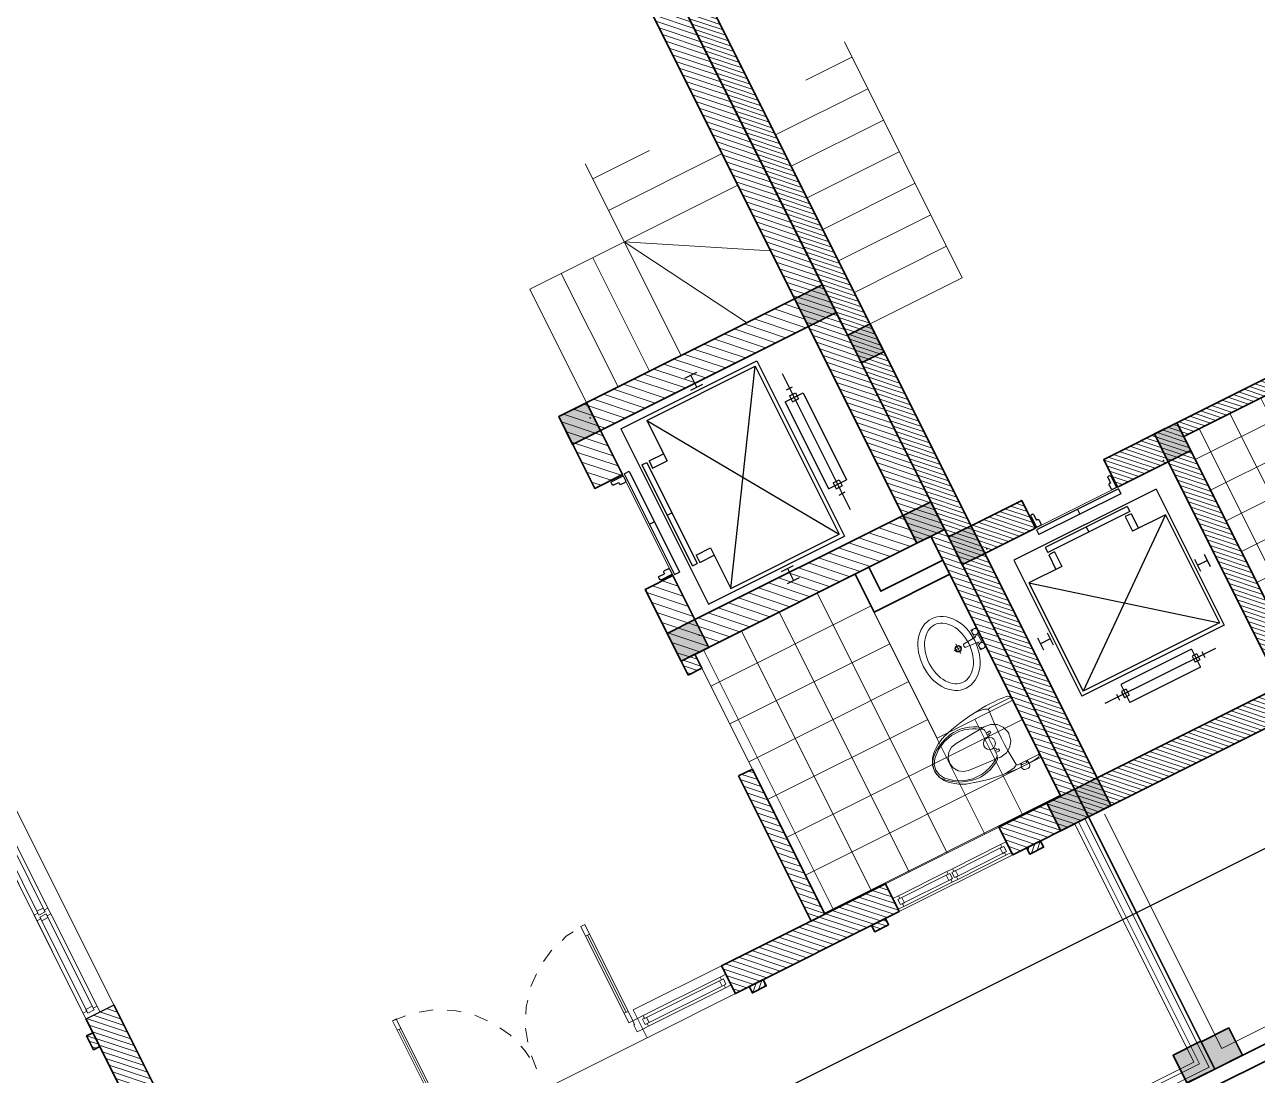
# Model space of a CAD drawing. Header units: millimetres. Extents: x 567980 to 569372, y 2065777 to 2066674.
# Drawn here: x 568853.34 to 568862.08, y 2066418.09 to 2066425.54 of the extents above; entities that cross this region are included whole.
import ezdxf
from ezdxf.xclip import XClip

# ---------------------------------------------------------------- set-up
doc = ezdxf.new("R2010")
doc.units = ezdxf.units.MM
doc.linetypes.add('CENTER', pattern=[3, 1.5, -0.5, 0.5, -0.5])
doc.linetypes.add('HIDDEN2', pattern=[0.1875, 0.125, -0.0625])
for name, color, linetype, lineweight in [('A-COT VACH', 2, 'Continuous', 35), ('A-CUA', 25, 'Continuous', 5), ('A-HATCH', 251, 'Continuous', 5), ('A-NET MANH', 8, 'Continuous', 9), ('A-NET THAY', 125, 'Continuous', 18), ('A-NOI THAT', 44, 'Continuous', 9), ('A-TUONG', 255, 'Continuous', 35), ('boDnv', 54, 'Continuous', 25), ('E-NoiThat', 32, 'Continuous', 9)]:
    doc.layers.add(name, color=color, linetype=linetype, lineweight=lineweight)
for name, color, linetype in [('A-NOITHAT', 252, 'Continuous'), ('ChiaLo', 128, 'CENTER'), ('LoLK', 6, 'Continuous'), ('QH', 7, 'Continuous')]:
    doc.layers.add(name, color=color, linetype=linetype)
pattern_1 = [(45, (-102.6989716938697, 612.5000389255583), (-0.02651650429449553, 0.02651650429449554), [])]
pattern_2 = [(45, (-127.6989716938697, 525.0000391579233), (-0.02651650429449553, 0.02651650429449554), [])]
pattern_3 = [(45, (0, 0), (-39.7747564417433, 39.7747564417433), [])]

# ---------------------------------------------------------------- blocks, each defined once
blk = doc.blocks.new('NEN')
at = {"layer": 'ChiaLo', "ltscale": 5}
for points in [[(164.3009186648997, 46.4373169215396), (156.6493617581436, 61.73591349669732)], [(138.3640619894722, 33.46505937725306), (172.7974751620786, 50.68684956524521)]]:
    blk.add_lwpolyline(points, dxfattribs=at)
at = {"layer": 'LoLK'}
for points in [[(167.6067212893395, 61.06529285409488), (160.7866246973863, 63.53928494243883), (156.6493617582601, 61.73591349623166), (164.3009186647832, 46.43731692107394), (172.7974751625443, 50.68684956571087)], [(156.6493617580272, 61.73591349669732), (148.3875859034015, 58.1347281509079), (156.251549351844, 42.41144389030524), (164.3009186647832, 46.4373169215396)], [(175.4813905166229, 45.32060335669667), (172.7974751623115, 50.68684956571087), (164.3009186647832, 46.43731692107394), (156.2515493520768, 42.41144389030524), (158.9354647059226, 37.04519768175669)]]:
    blk.add_lwpolyline(points, close=True, dxfattribs=at)
blk = doc.blocks.new('NEN NO1')
at = {"layer": 'LoLK'}
for points in [[(-97.23954948503524, 38.5), (-102.5029849226121, 33.50694464542903), (-102.7407729791012, 28.99999999976717), (-85.63541182363406, 28.99999999883585), (-85.63541182386689, 38.49999999976717)], [(-79.63541182340123, 38.49999999953434), (-85.63541182386689, 38.49999999953434), (-85.63541182363406, 28.99999999883585), (-85.63541182386689, 19.99999999930151), (-79.63541182409972, 19.99999999906868)], [(-102.7407729795668, 28.99999999976717), (-103.2156162897591, 20), (-85.63541182386689, 19.99999999906868), (-85.63541182409972, 28.99999999906868)]]:
    blk.add_lwpolyline(points, close=True, dxfattribs=at)
blk = doc.blocks.new('MBT1 A18N')
at = {"layer": 'A-TUONG'}
for p, q in [((0, 15.50000001071021), (-2.328306436538696e-10, 2.000000000232831)), ((-0.1100000003352761, 10.48000001092441), (-0.1100000001024455, 8.799999999813735))]:
    blk.add_line(p, q, dxfattribs=at)
blk = doc.blocks.new('cot 220')
at = {"layer": 'A-COT VACH'}
h = blk.add_hatch(color=256, dxfattribs=at)
h.dxf.hatch_style = 1
h.paths.add_polyline_path([(110.0000037951395, 109.9999999980937), (-109.9999962048605, 109.9999999980937), (-109.9999962048605, -110.0000000019063), (110.0000037951395, -110.0000000019063)])
blk.add_lwpolyline([(-109.9999962048605, -110.0000000019063), (110.0000037951395, -110.0000000019063), (110.0000037951395, 109.9999999980937), (-109.9999962048605, 109.9999999980937)], close=True, dxfattribs=at)
blk = doc.blocks.new('AP11B2')
at = {"layer": 'A-NOITHAT'}
for p, q in [((359.9999999990687, 1491.603832304019), (-360.0000000009313, 1491.603832304019)), ((-360.0000000009313, 1341.603832304019), (-360.0000000009313, 1491.603832304019)), ((359.9999999990687, 1341.603832304019), (359.9999999990687, 1491.603832304019)), ((557.9627270745113, 1416.603832304019), (-568.2546845125034, 1416.603832304019)), ((-435.0000000009313, 1391.603832304027), (-435.0000000009313, 1441.603832304019)), ((-385.0000000009313, 1391.603832304027), (-385.0000000009313, 1441.603832304019)), ((-335.0000000009313, 1441.603832304019), (-385.0000000009313, 1441.603832304019)), ((-335.0000000009313, 1391.603832304027), (-385.0000000009313, 1391.603832304027)), ((-335.0000000009313, 1391.603832304027), (-335.0000000009313, 1441.603832304019)), ((384.9999999990687, 1441.603832304019), (334.9999999990687, 1441.603832304019)), ((334.9999999990687, 1391.603832304027), (334.9999999990687, 1441.603832304019)), ((384.9999999990687, 1391.603832304027), (334.9999999990687, 1391.603832304027)), ((384.9999999990687, 1391.603832304027), (384.9999999990687, 1441.603832304019)), ((434.9999999990687, 1391.603832304027), (434.9999999990687, 1441.603832304019)), ((-725.0000000009313, 166.1255714344661), (-725.0000000009313, 1291.603832304019)), ((724.9999999990687, 1291.603832304019), (-725.0000000009313, 1291.603832304019)), ((359.9999999990687, 1341.603832304019), (-360.0000000009313, 1341.603832304019)), ((724.9999999990687, 166.1255714344588), (724.9999999990687, 1291.603832304019)), ((-695.0000000009313, 366.1255714344516), (-695.0000000009313, 1261.603832304019)), ((694.9999999990687, 1261.603832304019), (-695.0000000009313, 1261.603832304019)), ((694.9999999990687, 366.1255714344516), (-695.0000000009313, 1261.603832304019)), ((-695.0000000009313, 366.1255714344516), (694.9999999990687, 1261.603832304019)), ((694.9999999990687, 366.1255714344516), (694.9999999990687, 1261.603832304019)), ((-850.0000000009313, 757.1255714344661), (-850.0000000009313, 857.1255714344661)), ((-750.0000000009313, 757.1255714344661), (-750.0000000009313, 857.1255714344661)), ((749.9999999990687, 757.1255714344661), (749.9999999990687, 857.1255714344661)), ((849.9999999990687, 757.1255714344661), (849.9999999990687, 857.1255714344661)), ((-750.0000000009313, 807.1255714344588), (-850.0000000009313, 807.1255714344588)), ((749.9999999990687, 807.1255714344588), (849.9999999990687, 807.1255714344516)), ((-360.0000000009313, 366.1255714344516), (-695.0000000009313, 366.1255714344516)), ((-420.0000000009313, 246.1255714344588), (-420.0000000009313, 366.1255714344516)), ((-360.0000000009313, 246.1255714344588), (-360.0000000009313, 366.1255714344516)), ((694.9999999990687, 366.1255714344516), (359.9999999990687, 366.1255714344516)), ((359.9999999990687, 246.1255714344516), (359.9999999990687, 366.1255714344516)), ((419.9999999990687, 246.1255714344516), (419.9999999990687, 366.1255714344516)), ((-360.0000000009313, 246.1255714344588), (-420.0000000009313, 246.1255714344588)), ((417.3913043467328, 226.1255714344588), (-417.3913043485954, 226.1255714344661)), ((-417.3913043485954, 186.1255714344588), (-417.3913043485954, 226.1255714344661)), ((417.3913043467328, 186.1255714344516), (-417.3913043485954, 186.1255714344588)), ((-9.313225746154785e-10, 186.1255714344516), (-9.313225746154785e-10, 226.1255714344661)), ((419.9999999990687, 246.1255714344516), (359.9999999990687, 246.1255714344516)), ((417.3913043467328, 186.1255714344516), (417.3913043467328, 226.1255714344588)), ((724.9999999990687, 166.1255714344588), (-725.0000000009313, 166.1255714344661)), ((417.3913043467328, 79.48334088382398), (-417.3913043485954, 79.48334088382398)), ((-417.3913043485954, 39.48334088382398), (-417.3913043485954, 79.48334088382398)), ((417.3913043467328, 39.48334088382398), (-417.3913043485954, 39.48334088382398)), ((-407.3913043476641, -66.86999999999534), (-407.3913043476641, 25)), ((-367.3913043485954, 25), (-407.3913043476641, 25)), ((-357.3913043485954, -15), (-357.3913043485954, 15)), ((-9.313225746154785e-10, 39.48334088382398), (-9.313225746154785e-10, 79.48334088382398)), ((357.3913043467328, -15), (357.3913043467328, 15)), ((407.3913043458015, 25), (367.3913043467328, 25)), ((407.3913043458015, -66.86999999999534), (407.3913043458015, 25)), ((417.3913043467328, 39.48334088382398), (417.3913043467328, 79.48334088382398)), ((-387.3913043485954, -76.86999999999534), (-397.3913043485954, -76.86999999999534)), ((-377.3913043476641, -66.86999999999534), (-377.3913043476641, -24.99999999999272)), ((-367.3913043485954, -24.99999999999272), (-377.3913043476641, -24.99999999999272)), ((377.3913043458015, -24.99999999999272), (367.3913043467328, -24.99999999999272)), ((377.3913043458015, -66.86999999999534), (377.3913043458015, -24.99999999999272)), ((397.3913043467328, -76.86999999999534), (387.3913043467328, -76.86999999999534))]:
    blk.add_line(p, q, dxfattribs=at)
for centre, start, end in [((-367.3913043485954, 15), 0, 90), ((367.3913043467328, 15), 90, 180), ((-397.3913043485954, -66.86999999999534), 180, 270), ((-387.3913043485954, -66.86999999999534), 270, 0), ((-367.3913043485954, -15), 270, 0), ((367.3913043467328, -15), 180, 270), ((387.3913043467328, -66.86999999999534), 180, 270), ((397.3913043467328, -66.86999999999534), 270, 0)]:
    blk.add_arc(centre, 10, start, end, dxfattribs=at)
for p in [(-900.0000000009313, 0), (899.9999999990687, 0)]:
    blk.add_point(p, dxfattribs=at)
blk = doc.blocks.new('*U370')
at = {"layer": 'A-CUA', "color": 32}
for points in [[(60, -40.0000000000291), (45.00000000005821, -40), (45.00000000005821, -18.40746915910089), (0, -18.40746915910089), (0, -40), (0, -40), (0, -81.59253080412093), (0, -81.59253080412093), (0, -103.1850616265758), (45.00000000005821, -103.1850616265758), (45.00000000005821, -81.59253080412093), (60, -81.59253080412093)], [(30, -81.59253080415003), (59.99999999994179, -81.59253080415003), (60, -40.0000000000291), (29.99999999994179, -40.0000000000291)], [(442.5000000000866, -81.59253080415003), (412.5000000001448, -81.59253080415003), (412.5000000000866, -40.0000000000291), (442.5000000001448, -40.0000000000291)], [(472.5000000000571, -81.59253080415003), (457.500000000028, -81.59253080415003), (457.4999999999698, -40.0000000000291), (472.5000000000862, -40.0000000000291), (472.5000000000862, -18.40746915910089), (427.5000000000284, -18.40746915910089), (427.4999999999993, -40.0000000000291), (442.5000000001448, -40.0000000000291), (442.5000000000866, -81.59253080415003), (427.5000000000284, -81.59253080415003), (427.5000000000284, -103.1850616265758), (472.5000000000862, -103.1850616265758)], [(457.500000000028, -81.59253080415003), (487.4999999999698, -81.59253080415003), (487.500000000028, -40.0000000000291), (457.4999999999698, -40.0000000000291)], [(840.0000000001146, -40.0000000000291), (855.0000000000564, -40), (855.0000000000564, -18.40746915910089), (900.0000000001146, -18.40746915910089), (900.0000000001146, -40), (900.0000000001146, -40), (900.0000000001146, -81.59253080412093), (900.0000000001146, -81.59253080412093), (900.0000000001146, -103.1850616265758), (855.0000000000564, -103.1850616265758), (855.0000000000564, -81.59253080412093), (840.0000000001146, -81.59253080412093)], [(870.0000000001146, -81.59253080415003), (840.0000000001728, -81.59253080415003), (840.0000000001146, -40.0000000000291), (870.0000000001728, -40.0000000000291)]]:
    blk.add_lwpolyline(points, close=True, dxfattribs=at)
at = {"layer": 'A-CUA', "color": 37, "lineweight": -2}
for points in [[(45.00000000005821, -18.40746915910089), (427.5000000000284, -18.40746915910089), (427.5000000000284, -40), (45.00000000005821, -40)], [(45.00000000005821, -81.59253080412093), (427.5000000000284, -81.59253080412093), (427.5000000000284, -103.1850616265758), (45.00000000005821, -103.1850616265758)], [(855.0000000000564, -18.40746915910089), (472.5000000000862, -18.40746915910089), (472.5000000000862, -40), (855.0000000000564, -40)], [(855.0000000000564, -81.59253080412093), (472.5000000000862, -81.59253080412093), (472.5000000000862, -103.1850616265758), (855.0000000000564, -103.1850616265758)]]:
    blk.add_lwpolyline(points, close=True, dxfattribs=at)
blk = doc.blocks.new('phào cửa')
at = {"layer": 'A-HATCH'}
h = blk.add_hatch(dxfattribs=at)
h.set_pattern_fill('ANSI31', color=256, scale=250)
h.set_pattern_definition([(45, (-237697.4602021521, 7620.008552273051), (-22.09708691207961, 22.09708691207961), [])])
h.paths.add_polyline_path([(3.222521627321839e-08, 0), (3.222521627321839e-08, 110), (-49.99999996777478, 110), (-49.99999996778206, 5.820766091346741e-11)])
at = {"layer": 'A-TUONG'}
blk.add_lwpolyline([(3.222521627321839e-08, 0), (3.222521627321839e-08, 110), (-49.99999996777478, 110), (-49.99999996778206, 5.820766091346741e-11)], close=True, dxfattribs=at)
blk = doc.blocks.new('*U400')
at = {"layer": 'A-CUA', "color": 32}
for points in [[(60, -40.0000000000291), (45.00000000005821, -40), (45.00000000005821, -18.40746915910089), (0, -18.40746915910089), (0, -40), (0, -40), (0, -81.59253080412093), (0, -81.59253080412093), (0, -103.1850616265759), (45.00000000005821, -103.1850616265759), (45.00000000005821, -81.59253080412093), (60, -81.59253080412093)], [(30, -81.59253080415003), (59.99999999994179, -81.59253080415003), (60, -40.0000000000291), (29.99999999994179, -40.0000000000291)], [(639.9999976540549, -40.0000000000291), (654.9999976539967, -40), (654.9999976539967, -18.40746915910089), (699.9999976540549, -18.40746915910089), (699.9999976540549, -40), (699.9999976540549, -40), (699.9999976540549, -81.59253080412093), (699.9999976540549, -81.59253080412093), (699.9999976540549, -103.1850616265759), (654.9999976539967, -103.1850616265759), (654.9999976539967, -81.59253080412093), (639.9999976540549, -81.59253080412093)], [(669.9999976540549, -81.59253080415003), (639.9999976541131, -81.59253080415003), (639.9999976540549, -40.0000000000291), (669.9999976541131, -40.0000000000291)]]:
    blk.add_lwpolyline(points, close=True, dxfattribs=at)
at = {"layer": 'A-CUA', "color": 37, "lineweight": -2}
for points in [[(45.00000000005821, -18.40746915910089), (654.9999976539967, -18.40746915910089), (654.9999976539967, -40), (45.00000000005821, -40)], [(45.00000000005821, -81.59253080412093), (654.9999976539967, -81.59253080412093), (654.9999976539967, -103.1850616265759), (45.00000000005821, -103.1850616265759)]]:
    blk.add_lwpolyline(points, close=True, dxfattribs=at)
blk = doc.blocks.new('*U375')
for p, q in [((90.00000000000283, -99.99999999999753), (50.00000000000306, -99.99999999999864)), ((70.00000000000283, -99.99999999999804), (70.000000000026, -916.6666666666671)), ((2043.33333333334, -99.99999999994078), (2083.33333333334, -99.99999999993975)), ((2063.33333333334, -99.99999999994023), (2063.333333333363, -916.6666666666092)), ((90.000000000026, -916.6666666666661), (50.000000000026, -916.6666666666672)), ((2043.333333333364, -916.6666666666094), (2083.333333333363, -916.6666666666085))]:
    blk.add_line(p, q)
for points in [[(-3.275903171773614e-12, 113.0367899566194), (59.99999999999695, 113.0367899566211), (59.99999999999901, 40.00000000000166), (49.99999999999901, 40.00000000000139), (50, 1.412869821137974e-12), (0, 0)], [(50, 1.412869821137974e-12), (90, 2.52042831050403e-12), (90.00000000002882, -1016.666666666667), (50.00000000002905, -1016.666666666668)], [(2083.333333333338, 6.018300336200262e-11), (2043.333333333338, 5.910386658206697e-11), (2043.333333333367, -1016.666666666609), (2083.333333333366, -1016.666666666608)], [(2133.333333333334, 113.0367899566811), (2073.333333333334, 113.0367899566795), (2073.333333333336, 40.00000000005991), (2083.333333333336, 40.00000000006018), (2083.333333333338, 6.018300336200262e-11), (2133.333333333338, 6.156745147371019e-11)]]:
    blk.add_lwpolyline(points, close=True)
at = {"linetype": 'HIDDEN2'}
for centre, radius, start, end in [((49.99999999973099, 4.31796786878278e-10), 1016.666666667347, 270.0000392677531, 1.752157829518597e-12), ((2083.33333333498, 1.833205028855784e-09), 1016.666666668683, 180.0000000000015, 269.9999607322504)]:
    blk.add_arc(centre, radius, start, end, dxfattribs=at)
blk = doc.blocks.new('CỦA DI SAU')
at = {"layer": 'A-NET THAY'}
blk.add_line((2199.977334673575, -0.08871254039650012), (3799.977334673575, -0.08871254039650012), dxfattribs=at)
for points in [[(2199.977334673575, -0.08871254039650012), (1499.977337019518, -0.08871251711343575), (1499.977337019518, -220.0887124752039), (2199.977334673575, -220.0887124980213)], [(3799.977334673575, -0.08871254039650012), (4499.977332327631, -0.08882865867053624), (4499.977332327631, -220.088828616761), (3799.977334673575, -220.0887124980213)]]:
    blk.add_lwpolyline(points, close=True, dxfattribs=at)
at = {"layer": 'A-CUA', "xscale": -1}
blk.add_blockref('*U400', (2199.977334673575, -49.29244711709862, 1.05544992030015e-06), dxfattribs=at)
at = {"layer": 'A-CUA', "extrusion": (0, 0, -1), "xscale": -0.7500000000000002, "yscale": 0.7500000000000002, "zscale": -0.7500000000000002}
blk.add_blockref('*U375', (-2199.977334673575, -152.4775087437006), dxfattribs=at)
at = {"layer": 'A-CUA'}
blk.add_blockref('*U400', (3799.977334673575, -49.29244711708907), dxfattribs=at)
at = {"layer": 'A-TUONG', "xscale": -1, "rotation": 90}
blk.add_blockref('phào cửa', (1389.977337019576, -0.08859640870150542, 1.05544992030015e-06), dxfattribs=at)
at = {"layer": 'A-TUONG', "rotation": 270}
blk.add_blockref('phào cửa', (4609.977332327573, -0.08859640870150542, 1.05544992030015e-06), dxfattribs=at)
blk = doc.blocks.new('cum tm 2')
at = {"layer": 'A-HATCH'}
h = blk.add_hatch(dxfattribs=at)
h.set_pattern_fill('ANSI31', color=256, scale=450)
h.set_pattern_definition(pattern_3)
h.paths.add_polyline_path([(0, 0), (-1.30385160446167e-08, -220), (-1650.000000209548, -219.9999999112915), (-1650.000000209548, -569.9999999154825), (-1870.000000210479, -569.9999999153661), (-1870.000000209548, 1.01746991276741e-07)])
h = blk.add_hatch(dxfattribs=at)
h.set_pattern_fill('ANSI31', color=256, scale=450)
h.set_pattern_definition(pattern_3)
edge = h.paths.add_edge_path()
edge.add_line((-1.080334186553955e-07, -1939.99999991979), (-1870.00000021141, -1939.99999991979))
edge.add_line((-1870.00000021141, -1939.99999991979), (-1870.000000210479, -1369.999999915366))
edge.add_line((-1870.000000210479, -1369.999999915366), (-1650.00000021141, -1369.999999915482))
edge.add_line((-1650.00000021141, -1369.999999915482), (-1650.00000021141, -1719.99999991979))
edge.add_line((-1650.00000021141, -1719.99999991979), (-3.57162207365036e-06, -1719.99999991979))
edge.add_line((-3.57162207365036e-06, -1719.99999991979), (-3.57162207365036e-06, -1939.99999991979))
at = {"layer": 'A-NET THAY'}
blk.add_line((-1650.00000021141, -1369.999999915482), (-1650.000000209548, -569.9999999154825), dxfattribs=at)
at = {"layer": 'A-TUONG'}
for points in [[(0, 0), (-1.30385160446167e-08, -220), (-1650.000000209548, -219.9999999112915), (-1650.000000209548, -569.9999999154825), (-1870.000000210479, -569.9999999153661), (-1870.000000209548, 1.01746991276741e-07), (0, 0)], [(-1.080334186553955e-07, -1939.99999991979), (-1870.00000021141, -1939.99999991979), (-1870.000000210479, -1369.999999915366), (-1650.00000021141, -1369.999999915482), (-1650.00000021141, -1719.99999991979), (-3.57162207365036e-06, -1719.99999991979), (-3.57162207365036e-06, -1939.99999991979)]]:
    blk.add_lwpolyline(points, dxfattribs=at)
at = {"layer": 'E-NoiThat', "xscale": 0.9583333333333354, "yscale": 0.9583333333333354, "zscale": 0.9583333333333354, "rotation": 270}
blk.add_blockref('AP11B2', (-1673.958333543502, -969.9999999154825), dxfattribs=at)
blk = doc.blocks.new('A$C78CE4EF6')
at = {"linetype": 'Continuous'}
for points in [[(40.00001144676571, 214.9999918006361, 0.1363991132505848), (60.47148754901355, 141.3535817116499, 0.1069699270968617), (119.2827109044301, 78.90109946765006, 0.08139384153877101), (196.0569786809392, 42.77061201166362, 0.06946845348571176), (290.0000114467657, 29.65516421385109, 0.06946845348582315), (383.9430442127159, 42.77061201166362, 0.08139384153865274), (460.717311989094, 78.90109946765006, 0.1069699270966787), (519.5285353444597, 141.3535817116499, 0.1363991132507756), (540.0000114467584, 214.9999918006361, 0.136399113250898), (519.5285353444197, 288.6464018886909, 0.1069699270965477), (460.717311989094, 351.0988841326907, 0.081393841538581), (383.9430442128105, 387.2293715886772, 0.06946845348590198), (290.0000114467657, 400.3448193864897, 0.06946845348571208), (196.0569786809392, 387.2293715886772, 0.08139384153878577), (119.2827109044083, 351.0988841326907, 0.1069699270968064), (60.47148754902082, 288.6464018886909, 0.1363991132506328)], [(83.10345972262803, 214.9999918006361, 0.1363991132507175), (97.39172963549572, 163.5977489817888, 0.106969927096764), (143.7020567185173, 114.420147924684, 0.08139384153869705), (207.862280761703, 84.2259144000709, 0.069468453485774), (290.0000114467657, 72.75861249025911, 0.0694684534857822), (372.1377421318139, 84.2259144000709, 0.08139384153872668), (436.2979661750142, 114.420147924684, 0.1069699270967358), (482.608293258043, 163.5977489817888, 0.1363991132506399), (496.8965631709034, 214.9999918006361, 0.1363991132505748), (482.6082932580539, 266.402234618552, 0.1069699270967331), (436.2979661750142, 315.5798356756568, 0.08139384153872804), (372.1377421318284, 345.7740692012012, 0.06946845348580341), (290.0000114467657, 357.2413711100817, 0.069468453485774), (207.862280761703, 345.7740692012012, 0.08139384153869675), (143.7020567185173, 315.5798356756568, 0.1069699270967864), (97.39172963548117, 266.402234618552, 0.136399113250665)]]:
    blk.add_lwpolyline(points, format="xyb", close=True, dxfattribs=at)
for points in [[(272.9099743980005, 407.8112652199343), (220.4894274834332, 407.8112652199343), (220.4894274834332, 427.8112652199343), (220.4894274834332, 447.8112652199343), (290.4894274834332, 447.8112652199343), (360.4894274834369, 447.8112652199343), (360.4894274834369, 427.8112652199343), (360.4894274834369, 407.8112652199343), (308.0688805688878, 407.8112652199343)], [(323.1689194077262, 437.8112652199343), (257.8099355591366, 437.8112652199343)], [(260.4894274834369, 427.8112652199343), (270.9464681772697, 427.8112652199343)], [(320.4894274834332, 427.8112652199343), (310.0323867896368, 427.8112652199343)], [(255.1775905467402, 282.0678791264072), (290.4219218232029, 282.0678791264072), (325.6662530996437, 282.0678791264072)], [(290.421921823181, 250.5265355221927), (290.421921823181, 308.2396163186058)]]:
    blk.add_lwpolyline(points, dxfattribs=at)
blk.add_lwpolyline([(257.8099355591148, 417.8112652199343), (267.3950596470422, 417.8112652199343, -0.3858324810878963), (272.3711364652881, 413.2997931092978), (278.5927070506659, 325.8220949321985, 0.2703142702328672), (302.3861479161969, 325.8220949321985), (308.6077185015747, 413.2997931092978, -0.3858324810877332), (313.5837953198497, 417.8112652199343), (323.1689194077262, 417.8112652199343)], format="xyb", dxfattribs=at)
for centre, radius in [((240.4894274834332, 427.8112652199343), 20), ((340.4894274834332, 427.8112652199343), 20), ((290.4219218232029, 282.0678791264072), 21.55172413793103), ((290.4219218232029, 282.0678791264072), 17.24137931034483)]:
    blk.add_circle(centre, radius, dxfattribs=at)
blk = doc.blocks.new('xi')
for p, q in [((31751.29010672538, -119432.4544668607), (31751.29010672538, -119585.9954824876)), ((31976.6716985204, -119417.7680248041), (31762.50733762837, -119417.7680248041)), ((31976.6716985204, -119417.7680248041), (32190.83605941475, -119417.7680248041)), ((32202.04984522282, -119432.4544668617), (32202.04984522282, -119585.9954824876)), ((32233.53801796536, -119513.2454011077), (32202.04984522282, -119517.2796079209)), ((32214.87593571746, -119525.5375018017), (32202.04984522282, -119525.5375018017)), ((32214.87593571746, -119515.6362973759), (32214.87593571746, -119571.0988896061)), ((32214.87593571746, -119563.2165111341), (32202.04984522282, -119563.2165111341)), ((32233.53801796536, -119573.4897858715), (32202.04984522282, -119569.4555790583)), ((32256.41345199288, -119534.1399052292), (32256.41345199288, -119552.59528175)), ((31854.92202404278, -119683.8534197696), (31870.03221284456, -119913.9651276702)), ((31857.59886323565, -119699.6112865228), (31866.81449366125, -119699.6112865228)), ((31878.56571436251, -119690.6092520198), (32074.77423758336, -119690.6092520198)), ((31899.67036931167, -119662.6109610032), (31899.67036931167, -119690.6092520198)), ((31901.67196978905, -119660.6093605254), (31911.67308198611, -119660.6093605254)), ((31913.67123736624, -119662.6109610032), (31913.67123736624, -119690.6092520198)), ((31913.67123736624, -119677.610906749), (31926.67302773191, -119677.610906749)), ((31928.67118311438, -119679.6125072259), (31928.67118311438, -119690.6092520198)), ((32024.67221392874, -119679.6125072259), (32024.67221392874, -119690.6092520198)), ((32039.67215967688, -119677.610906749), (32026.67036931121, -119677.610906749)), ((32039.67215967688, -119662.6109610032), (32039.67215967688, -119690.6092520198)), ((32051.67142725407, -119660.6093605254), (32041.67031505701, -119660.6093605254)), ((32053.66958263653, -119662.6109610032), (32053.66958263653, -119690.6092520198)), ((32098.41792790542, -119683.8534197696), (32083.30773910365, -119913.9651276702)), ((32095.74453380748, -119699.6112865228), (32086.52890338187, -119699.6112865228))]:
    blk.add_line(p, q)
blk.add_circle((31976.67169852063, -119702.7669939883), 42.49869791666666)
for points in [[(31732.13193072469, -119446.7378327483), (31733.36872000524, -119430.7388093108), (31746.46697304302, -119418.2434479827), (31762.50733762883, -119417.7680248031)], [(31751.29010672585, -119432.4544668617), (31751.29010672585, -119424.344712087), (31757.86679400594, -119417.7680248031), (31765.97999387697, -119417.7680248031)], [(32187.36340316475, -119417.7680248031), (32195.47315793947, -119417.7680248031), (32202.04984522329, -119424.344712087), (32202.04984522329, -119432.4544668617)], [(32190.83605941475, -119417.7680248031), (32206.87642400057, -119418.2434479827), (32219.97467703835, -119430.7388093108), (32221.20802122072, -119446.7378327483)], [(31726.32349973635, -119541.064547156), (31726.46819374614, -119509.5384783642), (31728.40778250524, -119478.0434154281), (31732.13193072469, -119446.7378327483)], [(32221.20802122072, -119446.7378327483), (32223.87452512883, -119469.130953406), (32225.62463363537, -119491.6205367418), (32226.45834674218, -119514.1514612185)], [(31732.31796588466, -119672.5741771506), (31726.71968571746, -119628.9764937731), (31724.71464014516, -119584.9895146051), (31726.32349973635, -119541.064547156)], [(31744.35168441475, -119621.8348108279), (31747.29379596093, -119613.8387442054), (31752.0376924453, -119606.6281593526), (31758.21474865169, -119600.7577166455)], [(31758.21474865169, -119600.7611617418), (31753.94283024871, -119597.023233139), (31751.43135564119, -119591.6695547523), (31751.29010672585, -119585.9954824867)], [(31976.67169852086, -119610.5934642563), (31903.75969765426, -119609.8906647796), (31830.89592812301, -119606.6109338785), (31758.21474865169, -119600.7611617418)], [(32195.1286483919, -119600.7611617418), (32122.44746892058, -119606.6109338785), (32049.58369938933, -119609.8906647796), (31976.67169852086, -119610.5934642563)], [(32202.04984522329, -119585.9954824867), (32201.91204140239, -119591.6695547523), (32199.40056679488, -119597.023233139), (32195.1286483919, -119600.7611617418)], [(32195.1286483919, -119600.7577166455), (32201.30570459829, -119606.6281593526), (32206.04960108266, -119613.8387442054), (32208.99171262883, -119621.8348108279)], [(32227.55388710738, -119572.7249746742), (32227.45742443294, -119606.1113950284), (32225.27667898961, -119639.4599193344), (32221.02543115892, -119672.5741771506)], [(31789.96130355724, -119970.9194462458), (31759.1862655794, -119874.0571415583), (31739.83860932753, -119773.9288863512), (31732.31796588466, -119672.5741771506)], [(31735.49778901503, -119708.6581072705), (31735.09471284502, -119679.4747034097), (31738.06783025057, -119650.3395308824), (31744.35512951107, -119621.8382559242)], [(31819.54778359176, -119787.936644596), (31831.71241575197, -119754.3814145634), (31848.93789318294, -119722.8829065347), (31870.6247692676, -119694.533215777)], [(31849.61313189843, -119703.5903718108), (31851.50448931844, -119701.0857873904), (31854.46038124801, -119699.6112865219), (31857.59886323565, -119699.6112865219)], [(31870.6247692676, -119694.533215777), (31872.51612668947, -119692.0630823122), (31875.45479314119, -119690.6092520179), (31878.56571436205, -119690.6092520179)], [(31899.67036931121, -119662.6109610023), (31899.67036931121, -119661.5050853537), (31900.56609413677, -119660.6093605245), (31901.67196978905, -119660.6093605245)], [(31911.67308198565, -119660.6093605245), (31912.77551254162, -119660.6093605245), (31913.67123736531, -119661.5050853537), (31913.67123736531, -119662.6109610023)], [(31926.67302773238, -119677.6109067472), (31927.77545828649, -119677.6109067472), (31928.67118311391, -119678.5066315765), (31928.67118311391, -119679.612507225)], [(32024.67221392781, -119679.612507225), (32024.67221392781, -119678.5066315765), (32025.56449366079, -119677.6109067472), (32026.67036931121, -119677.6109067472)], [(32039.67215967641, -119662.6109610023), (32039.67215967641, -119661.5050853537), (32040.56443940752, -119660.6093605245), (32041.67031505794, -119660.6093605245)], [(32051.67142725454, -119660.6093605245), (32052.77385780864, -119660.6093605245), (32053.66958263607, -119661.5050853537), (32053.66958263607, -119662.6109610023)], [(32074.77423758336, -119690.6092520179), (32077.88860390239, -119690.6092520179), (32080.82382525966, -119692.0630823122), (32082.71518267968, -119694.533215777)], [(32082.71518267968, -119694.533215777), (32104.40550386065, -119722.8829065347), (32121.63098128975, -119754.3814145634), (32133.79216835738, -119787.936644596)], [(32095.74453380794, -119699.6112865219), (32098.88301579558, -119699.6112865219), (32101.83890772329, -119701.0857873904), (32103.72682005071, -119703.5903718108)], [(32221.02543115892, -119672.5741771506), (32213.50134261974, -119773.9288863512), (32194.15713146419, -119874.0571415583), (32163.37864839003, -119970.9194462458)], [(32208.98826753066, -119621.8382559242), (32215.27556679302, -119650.3395308824), (32218.24523910225, -119679.4747034097), (32217.84216293224, -119708.6581072705)], [(31801.25777165496, -119805.3929434242), (31810.30803749614, -119768.5304217236), (31826.76181353905, -119733.8968768017), (31849.61313189843, -119703.5903718108)], [(31804.89579248891, -119850.8923195088), (31807.03519678579, -119829.3639178174), (31811.96168333196, -119808.2006962458), (31819.54778359176, -119787.936644596)], [(32103.72682005071, -119703.5903718108), (32126.58158350454, -119733.8968768017), (32143.03191444927, -119768.5304217236), (32152.08562538863, -119805.3929434242)], [(32133.79216835738, -119787.936644596), (32141.38171371163, -119808.2006962458), (32146.3082002578, -119829.3639178174), (32148.44415945836, -119850.8923195088)], [(31796.58966727272, -119926.1366500231), (31788.71417898961, -119886.0736346142), (31790.31270329744, -119844.7255985895), (31801.25777165496, -119805.3929434242)], [(31898.86766206377, -120097.295883962), (31830.53419309572, -120034.5124638239), (31795.72150320836, -119943.2381040165), (31804.89579248891, -119850.8923195088)], [(32148.44415945836, -119850.8923195088), (32157.62189383522, -119943.2381040165), (32122.80920394787, -120034.5124638239), (32054.47573497982, -120097.295883962)], [(32152.08562538863, -119805.3929434242), (32163.02724865169, -119844.7255985895), (32164.62577295766, -119886.0736346142), (32156.75372977086, -119926.1366500231)], [(31882.28641748705, -120097.5852719815), (31838.75419092641, -120049.2299117418), (31809.13670503066, -119989.9811595688), (31796.58966727272, -119926.1366500231)], [(31976.67169852086, -120017.7658546651), (31918.87677664772, -120017.7658546651), (31871.58939600267, -119971.739378971), (31870.03221284502, -119913.9651276702)], [(32083.30773910412, -119913.9651276702), (32081.75055594274, -119971.739378971), (32034.46662039586, -120017.7658546651), (31976.67169852086, -120017.7658546651)], [(32156.75372977086, -119926.1366500231), (32144.20669201107, -119989.9811595688), (32114.58920611531, -120049.2299117418), (32071.05353445836, -120097.5852719815)], [(31802.53245698565, -120001.4739981117), (31797.50606267058, -119991.655475975), (31793.30304617897, -119981.4338776702), (31789.96130355724, -119970.9194462458)], [(31868.08917898961, -120091.2566315765), (31841.64462603905, -120064.9671079228), (31819.52022282683, -120034.6674931208), (31802.53245698565, -120001.4739981117)], [(32150.80749496163, -120001.4739981117), (32133.81972912044, -120034.6674931208), (32111.69532590822, -120064.9671079228), (32085.25077295766, -120091.2566315765)], [(32163.37864839003, -119970.9194462458), (32160.04035086461, -119981.4338776702), (32155.83388927669, -119991.655475975), (32150.80749496163, -120001.4739981117)], [(31976.67169852086, -120137.7688657353), (31935.64061128066, -120137.7688657353), (31896.39752860085, -120120.9602448577), (31868.08917898961, -120091.2566315765)], [(32054.47573497982, -120097.295883962), (32010.47842052669, -120137.7171893017), (31942.86153142244, -120137.7171893017), (31898.86766206377, -120097.295883962)], [(32085.25077295766, -120091.2566315765), (32056.94242334829, -120120.9602448577), (32017.70278576107, -120137.7688657353), (31976.67169852086, -120137.7688657353)]]:
    blk.add_open_spline(points, degree=3)
for points in [[(32233.53801796489, -119513.2454011077), (32245.36158567385, -119512.4599193344), (32255.58662907869, -119521.4068323122), (32256.37211084642, -119533.2304000231), (32256.39278142058, -119533.5335684242), (32256.40656180397, -119533.836736829), (32256.41345199288, -119534.1399052301)], [(31854.92202404232, -119683.8534197705), (31847.42205116988, -119616.6154911676), (31895.84631332287, -119556.0231517563), (31963.08768702016, -119548.5231788838), (31967.59731701107, -119548.0201949449), (31972.13106267058, -119547.7687029736), (31976.67169852086, -119547.7687029736)], [(31976.67169852086, -119547.7687029736), (32044.32648367897, -119547.7687029736), (32099.17584891335, -119602.6146231117), (32099.17584891335, -119670.2728533642), (32099.17584891335, -119674.8100441219), (32098.92091184758, -119679.3437897796), (32098.41792790496, -119683.8534197705)], [(32256.41345199288, -119552.5952817509), (32256.12750906774, -119564.4429651285), (32246.29520654955, -119573.8170699449), (32234.44752317385, -119573.5311270179), (32234.14435477086, -119573.524236829), (32233.84118636974, -119573.5104564475), (32233.53801796489, -119573.4897858696)], [(32071.05353445836, -120097.5852719815), (32024.12444374614, -120149.7130117835), (31943.82271306307, -120153.9263635622), (31891.69497326107, -120106.9938277574), (31888.39801688024, -120104.0241554463), (31885.25608979628, -120100.8856734606), (31882.28641748705, -120097.5852719815)]]:
    blk.add_open_spline(points, degree=3, knots=[0, 0, 0, 0, 1, 1, 1, 2, 2, 2, 2])
blk = doc.blocks.new('*U402')
at = {"layer": 'A-CUA', "color": 32}
for points in [[(60, -40.0000000000291), (45.00000000005821, -40), (45.00000000005821, -18.40746915910089), (0, -18.40746915910089), (0, -40), (0, -40), (0, -81.59253080412093), (0, -81.59253080412093), (0, -103.1850616265758), (45.00000000005821, -103.1850616265758), (45.00000000005821, -81.59253080412093), (60, -81.59253080412093)], [(30, -81.59253080415003), (59.99999999994179, -81.59253080415003), (60, -40.0000000000291), (29.99999999994179, -40.0000000000291)], [(792.4999997157423, -81.59253080415003), (762.4999997158005, -81.59253080415003), (762.4999997157423, -40.0000000000291), (792.4999997158005, -40.0000000000291)], [(822.4999997157128, -81.59253080415003), (807.4999997156837, -81.59253080415003), (807.4999997156254, -40.0000000000291), (822.4999997157419, -40.0000000000291), (822.4999997157419, -18.40746915910089), (777.4999997156841, -18.40746915910089), (777.499999715655, -40.0000000000291), (792.4999997158005, -40.0000000000291), (792.4999997157423, -81.59253080415003), (777.4999997156841, -81.59253080415003), (777.4999997156841, -103.1850616265758), (822.4999997157419, -103.1850616265758)], [(807.4999997156837, -81.59253080415003), (837.4999997156254, -81.59253080415003), (837.4999997156837, -40.0000000000291), (807.4999997156254, -40.0000000000291)], [(1539.999999431426, -40.0000000000291), (1554.999999431368, -40), (1554.999999431368, -18.40746915910089), (1599.999999431426, -18.40746915910089), (1599.999999431426, -40), (1599.999999431426, -40), (1599.999999431426, -81.59253080412093), (1599.999999431426, -81.59253080412093), (1599.999999431426, -103.1850616265758), (1554.999999431368, -103.1850616265758), (1554.999999431368, -81.59253080412093), (1539.999999431426, -81.59253080412093)], [(1569.999999431426, -81.59253080415003), (1539.999999431484, -81.59253080415003), (1539.999999431426, -40.0000000000291), (1569.999999431484, -40.0000000000291)]]:
    blk.add_lwpolyline(points, close=True, dxfattribs=at)
at = {"layer": 'A-CUA', "color": 37, "lineweight": -2}
for points in [[(45.00000000005821, -18.40746915910089), (777.4999997156841, -18.40746915910089), (777.4999997156841, -40), (45.00000000005821, -40)], [(45.00000000005821, -81.59253080412093), (777.4999997156841, -81.59253080412093), (777.4999997156841, -103.1850616265758), (45.00000000005821, -103.1850616265758)], [(1554.999999431368, -18.40746915910089), (822.4999997157419, -18.40746915910089), (822.4999997157419, -40), (1554.999999431368, -40)], [(1554.999999431368, -81.59253080412093), (822.4999997157419, -81.59253080412093), (822.4999997157419, -103.1850616265758), (1554.999999431368, -103.1850616265758)]]:
    blk.add_lwpolyline(points, close=True, dxfattribs=at)
blk = doc.blocks.new('*U406')
at = {"layer": 'A-CUA', "color": 32}
for points in [[(60, -40.0000000000291), (45.00000000005821, -40), (45.00000000005821, -9.99998139324059), (0, -9.99998139324059), (0, -40), (0, -40), (0, -90.00001858677939), (0, -90.00001858677939), (0, -120.0000371835189), (45.00000000005821, -120.0000371835189), (45.00000000005821, -90.00001858677939), (60, -90.00001858677939)], [(30, -90.0000185868085), (59.99999999994179, -90.0000185868085), (60, -40.0000000000291), (29.99999999994179, -40.0000000000291)], [(792.4999971316132, -90.0000185868085), (762.4999971316714, -90.0000185868085), (762.4999971316132, -40.0000000000291), (792.4999971316714, -40.0000000000291)], [(822.4999971315837, -90.0000185868085), (807.4999971315546, -90.0000185868085), (807.4999971314963, -40.0000000000291), (822.4999971316128, -40.0000000000291), (822.4999971316128, -9.99998139324059), (777.499997131555, -9.99998139324059), (777.4999971315259, -40.0000000000291), (792.4999971316714, -40.0000000000291), (792.4999971316132, -90.0000185868085), (777.499997131555, -90.0000185868085), (777.499997131555, -120.0000371835189), (822.4999971316128, -120.0000371835189)], [(807.4999971315546, -90.0000185868085), (837.4999971314963, -90.0000185868085), (837.4999971315546, -40.0000000000291), (807.4999971314963, -40.0000000000291)], [(1539.999994263168, -40.0000000000291), (1554.99999426311, -40), (1554.99999426311, -9.99998139324059), (1599.999994263168, -9.99998139324059), (1599.999994263168, -40), (1599.999994263168, -40), (1599.999994263168, -90.00001858677939), (1599.999994263168, -90.00001858677939), (1599.999994263168, -120.0000371835189), (1554.99999426311, -120.0000371835189), (1554.99999426311, -90.00001858677939), (1539.999994263168, -90.00001858677939)], [(1569.999994263168, -90.0000185868085), (1539.999994263226, -90.0000185868085), (1539.999994263168, -40.0000000000291), (1569.999994263226, -40.0000000000291)]]:
    blk.add_lwpolyline(points, close=True, dxfattribs=at)
at = {"layer": 'A-CUA', "color": 37, "lineweight": -2}
for points in [[(45.00000000005821, -9.99998139324059), (777.499997131555, -9.99998139324059), (777.499997131555, -40), (45.00000000005821, -40)], [(1554.99999426311, -9.99998139324059), (822.4999971316128, -9.99998139324059), (822.4999971316128, -40), (1554.99999426311, -40)], [(45.00000000005821, -90.00001858677939), (777.499997131555, -90.00001858677939), (777.499997131555, -120.0000371835189), (45.00000000005821, -120.0000371835189)], [(1554.99999426311, -90.00001858677939), (822.4999971316128, -90.00001858677939), (822.4999971316128, -120.0000371835189), (1554.99999426311, -120.0000371835189)]]:
    blk.add_lwpolyline(points, close=True, dxfattribs=at)
blk = doc.blocks.new('phao cua 1600')
at = {"layer": 'A-TUONG'}
blk.add_blockref('phào cửa', (-3.221975930500776e-08, 909.9999971324578), dxfattribs=at)
at = {"layer": 'A-TUONG', "xscale": -1, "rotation": 180}
blk.add_blockref('phào cửa', (-3.22215782944113e-08, -909.9999971324578), dxfattribs=at)
blk.add_wipeout([(219.9998840663984, 800.0000000130382), (-0.00011613150309131015, 799.9999939725964), (-0.00011615082803473342, -800.0000002905703), (219.99988380726245, -800.0000002905703)]).dxf.layer = 'A-NET MANH'
at = {"layer": 'A-NET THAY'}
blk.add_lwpolyline([(-0.0001161508298537228, -800.0000002905726), (-0.0001161508280347334, 800.0000000130385), (219.9998838072624, 800.0000000130385), (219.9998838072606, -800.0000002905726)], close=True, dxfattribs=at)
at = {"layer": 'A-CUA', "rotation": 90}
blk.add_blockref('*U406', (-10.00009754393614, -800.0000002905726), dxfattribs=at)
blk = doc.blocks.new('cum dh a3.3.1.6.7')
at = {"layer": 'A-HATCH'}
h = blk.add_hatch(dxfattribs=at)
h.set_pattern_fill('ANSI31', color=256, scale=0.3, angle=-1.272221872585407e-14)
h.set_pattern_definition(pattern_2)
h.paths.add_polyline_path([(10.99848850746639, -5.309960844228044), (11.21848850767128, -5.309960844228044), (11.21848850743845, -3.49996084230952), (10.99848850769922, -3.49996084230952)])
h.paths.add_polyline_path([(12.19846584438346, -4.982971586287022e-05), (10.99848850769922, 3.915815614163876e-05), (10.99848850769922, -1.899960842216387), (11.21848850743845, -1.899960842216387), (11.21848850767128, -0.2199608420487493), (12.19846584438346, -0.2200498296879232)])
h.paths.add_polyline_path([(16.49848850769922, 3.91579233109951e-05), (15.19846583995968, 3.915815614163876e-05), (15.19846583972685, -0.2199608418159187), (16.49848850816488, -0.219960841583088)])
h.paths.add_polyline_path([(15.90848850808106, -1.369960725307465), (15.90848850831389, -0.2199608418159187), (16.01848850818351, -0.2199608418159187), (16.01848850795068, -1.369960725307465)])
h.paths.add_polyline_path([(15.90848850831389, -2.169960725354031), (15.90848850854672, -2.279960725223646), (16.01848850818351, -2.279960725223646), (16.01848850818351, -2.1699607251212)])
h = blk.add_hatch(dxfattribs=at)
h.set_pattern_fill('ANSI31', color=256, scale=0.3, angle=-1.272221872585407e-14)
h.set_pattern_definition(pattern_2)
h.paths.add_polyline_path([(17.39848850807175, -0.2199608420487493), (17.88848850806244, -0.2199608420487493), (17.88848850829527, -2.279960725456476), (17.77848850842565, -2.279960725223646), (17.77848850819282, -8.239960725186393), (17.88848850829527, -8.239960725186393), (17.88848849874921, -11.59980110311881), (17.99848849885166, -11.59980110335164), (17.99848850793205, 3.91579233109951e-05), (17.39848850783892, 3.91579233109951e-05)])
h.paths.add_polyline_path([(12.69517089100555, -11.93622459075414), (11.21848851721734, -12.02988943294622), (11.21848851698451, -12.24996084207669), (12.70882317167707, -12.15536104771309)])
h.paths.add_polyline_path([(11.21848851698451, -12.02996084210463), (11.21848850743845, -7.909960839664564), (10.99848850769922, -7.909960839897394), (10.99848851677962, -12.02996084210463)])
h = blk.add_hatch(dxfattribs=at)
h.set_pattern_fill('ANSI31', color=256, scale=0.3, angle=-1.272221872585407e-14)
h.set_pattern_definition(pattern_1)
h.paths.add_polyline_path([(18.1084885080345, -11.58980099484324), (18.10848851292394, -7.279960842104629), (18.21848851349205, -7.279960842104629), (18.21848851325922, -0.2199609584640712), (22.37848851270974, -0.2199609579984099), (22.37848851247691, 3.904127515852451e-05), (17.99848851305433, 3.904150798916817e-05), (17.99848850793205, -11.58980099507608)])
at = {"layer": 'A-HATCH', "ltscale": 100, "transparency": 33554687}
h = blk.add_hatch(dxfattribs=at)
h.set_pattern_fill('_USER', color=256, scale=0.3, angle=-1.272221872585407e-14, double=1, pattern_type=0)
h.set_pattern_definition([(359.9999999999999, (-5219.256040326087, -115.7298222531099), (1.387778780781446e-17, 0.2999999999999999), []), (90, (-5219.256040326087, -115.7298222531099), (-0.2999999999999999, 2.775557561562891e-17), [])])
h.paths.add_polyline_path([(17.28848850820214, -2.279960725223646), (17.28848850820214, -0.9799607251770794), (17.88848850806244, -0.9799607254099101), (17.88848850806244, -0.2199608420487493), (17.39848850830458, -0.2199608420487493), (16.49848850816488, -0.219960841583088), (16.01848850818351, -0.2199608418159187), (16.01848850795068, -1.369960725307465), (16.01848850818351, -2.1699607251212), (16.01848850818351, -2.279960725223646)])
at = {"layer": 'A-HATCH'}
h = blk.add_hatch(dxfattribs=at)
h.set_pattern_fill('ANSI31', color=256, scale=0.3, angle=-1.272221872585407e-14)
h.set_pattern_definition(pattern_1)
h.paths.add_polyline_path([(20.2284885130357, -0.2199609584640712), (20.00848851329647, -0.2199609584640712), (20.00848851306364, -1.99996095825918), (19.51348851295188, -1.99996095825918), (19.51348851318471, -2.219960958464071), (20.2284885130357, -2.219960958464071)])
h.paths.add_polyline_path([(18.71348851337098, -1.99996095825918), (18.21848851325922, -1.999960958492011), (18.21848851349205, -2.219960958464071), (18.71348851337098, -2.219960958464071)])
h.paths.add_polyline_path([(22.20848851255141, -2.039960958063602), (22.09848851244897, -2.039960958296433), (22.09848851244897, -2.109960958594456), (20.2284885130357, -2.109960958594456), (20.2284885130357, -2.219960958464071), (22.20848851255141, -2.219960958464071)])
h.paths.add_polyline_path([(22.20848851255141, -0.2199609582312405), (22.09848851244897, -0.2199609582312405), (22.09848851244897, -1.239960958249867), (22.20848851231858, -1.239960958482698)])
at = {"layer": 'A-HATCH', "ltscale": 100, "transparency": 33554687}
h = blk.add_hatch(dxfattribs=at)
h.set_pattern_fill('_USER', color=256, scale=0.3, angle=-1.272221872585407e-14, double=1, pattern_type=0)
h.set_pattern_definition([(359.9999999999999, (-5273.151417669142, -116.0298223698046), (1.387778780781446e-17, 0.2999999999999999), []), (90, (-5273.151417669142, -116.0298223698046), (-0.2999999999999999, 2.775557561562891e-17), [])])
h.paths.add_polyline_path([(21.1984885125421, -0.4249609580729157), (20.22848851326853, -0.424960958538577), (20.2284885130357, -2.109960958594456), (22.09848851244897, -2.109960958594456), (22.09848851244897, -2.039960958296433), (22.0984885126818, -0.8199609580915421), (21.19848851230927, -0.8199609583243728)])
at = {"layer": 'A-NET THAY'}
for p, q in [((16.01848850818351, -2.1699607251212), (16.01848850795068, -1.369960725307465)), ((19.51348851295188, -1.99996095825918), (18.71348851337098, -1.99996095825918)), ((19.11848851316608, -3.819960842141882), (18.21848851349205, -3.819960841909051)), ((19.11848851339892, -5.690537978662178), (19.11848851316608, -3.819960842141882)), ((19.11848851316608, -4.069960841909051), (18.21848851302639, -4.069960841909051)), ((16.12848850805312, -4.219960724934936), (16.12848850828595, -5.119960725540295)), ((16.37848850828595, -4.219960725400597), (16.37848850828595, -5.119960725074634)), ((16.62848850805312, -4.219960725167766), (16.62848850805312, -5.119960725540295)), ((16.87848850828595, -4.219960725167766), (16.87848850805312, -5.740568931913003)), ((16.87848850828595, -5.119960725074634), (17.39810375054367, -4.219960725167766)), ((19.11848851293325, -4.319960842141882), (18.21848851325922, -4.319960842141882)), ((16.87848850828595, -5.119960725074634), (17.77848850842565, -4.60034548304975)), ((19.11848851316608, -4.569960842141882), (18.21848851302639, -4.569960842141882)), ((19.11848851316608, -4.819960842141882), (18.21848851302639, -4.819960842374712)), ((19.11848851293325, -5.069960842141882), (18.21848851325922, -5.069960842141882)), ((16.12848850828595, -5.119960725540295), (17.77848850819282, -5.119960725307465)), ((19.11848851316608, -5.319960841909051), (18.21848851302639, -5.319960842141882)), ((16.87848850805312, -5.369960725307465), (17.77848850819282, -5.369960725307465)), ((19.11848851316608, -5.569960842141882), (18.66848851297982, -5.569960842141882)), ((16.87848850805312, -5.619960725307465), (17.32853859267198, -5.619960725307465))]:
    blk.add_line(p, q, dxfattribs=at)
for points in [[(16.49848850350827, -0.2199609212111682), (17.39848850364797, -0.2199609207455069), (17.39848850341514, 3.907876089215279e-05), (16.49848850350827, 3.907876089215279e-05)], [(16.49848850816488, -0.219960841583088), (17.39848850830458, -0.2199608420487493), (17.39848850783892, 3.91579233109951e-05), (16.49848850793205, 3.915745764970779e-05)], [(10.99848850769922, -3.499960842076689), (11.21848850743845, -3.49996084230952), (11.21848850743845, -1.899960842216387), (10.99848850769922, -1.899960842216387)]]:
    blk.add_lwpolyline(points, close=True, dxfattribs=at)
at = {"layer": 'A-NOI THAT'}
blk.add_lwpolyline([(17.88848850806244, -1.979960725177079), (17.2884885079693, -1.979960725177079), (17.28848850820214, -0.9799607251770794), (17.88848850806244, -0.9799607254099101)], close=True, dxfattribs=at)
at = {"layer": 'A-TUONG'}
for points in [[(12.19846584438346, -4.982971586287022e-05), (10.99848850769922, 3.915815614163876e-05), (10.99848850769922, -1.899960842216387), (11.21848850743845, -1.899960842216387), (11.21848850767128, -0.2199608420487493), (12.19846584438346, -0.2200498296879232)], [(16.49848850769922, 3.91579233109951e-05), (15.19846583995968, 3.915815614163876e-05), (15.19846583972685, -0.2199608418159187), (16.49848850816488, -0.219960841583088)], [(17.39848850807175, -0.2199608420487493), (17.88848850806244, -0.2199608420487493), (17.88848850829527, -2.279960725456476), (17.77848850842565, -2.279960725223646), (17.77848850819282, -8.239960725186393), (17.88848850829527, -8.239960725186393), (17.88848849874921, -11.59980110311881), (17.99848849885166, -11.59980110335164), (17.99848850793205, 3.91579233109951e-05), (17.39848850783892, 3.91579233109951e-05)], [(15.90848850808106, -1.369960725307465), (15.90848850831389, -0.2199608418159187), (16.01848850818351, -0.2199608418159187), (16.01848850795068, -1.369960725307465)], [(15.90848850831389, -2.169960725354031), (15.90848850854672, -2.279960725223646), (16.01848850818351, -2.279960725223646), (16.01848850818351, -2.1699607251212)]]:
    blk.add_lwpolyline(points, close=True, dxfattribs=at)
for points in [[(18.1084885080345, -11.58980099484324), (18.10848851292394, -7.279960842104629), (18.21848851349205, -7.279960842104629), (18.21848851325922, -0.2199609584640712), (22.37848851270974, -0.2199609579984099), (22.37848851247691, 3.904127515852451e-05), (17.99848851305433, 3.904150798916817e-05), (17.99848850793205, -11.58980099507608), (18.1084885080345, -11.58980099484324)], [(20.2284885130357, -0.2199609584640712), (20.2284885130357, -2.219960958464071), (19.51348851318471, -2.219960958464071), (19.51348851295188, -1.99996095825918), (20.00848851306364, -1.99996095825918), (20.00848851306364, -0.2199609579984099)], [(17.88848850806244, -1.979960725177079), (17.2884885079693, -1.979960725177079), (17.28848850820214, -2.279960725223646)], [(18.21848851325922, -2.219960958464071), (18.71348851337098, -2.219960958464071), (18.71348851337098, -1.99996095825918), (18.21848851302639, -1.99996095825918)], [(17.88848850806244, -2.089960725279525), (17.39848850783892, -2.089960725279525), (17.39848850807175, -2.279960724990815)], [(22.20848851255141, -2.039960958063602), (22.20848851255141, -2.219960958464071), (20.2284885130357, -2.219960958464071), (20.2284885130357, -2.109960958594456), (22.09848851244897, -2.109960958594456), (22.09848851244897, -2.039960958296433)]]:
    blk.add_lwpolyline(points, dxfattribs=at)
at = {"layer": 'A-COT VACH', "yscale": 0.001, "zscale": 0.001, "rotation": 359.9999999999999}
for p, xscale in [((17.88848850945942, -0.1099607257638127), 0.001), ((18.10848850407638, -0.1099608424119651), 0.001), ((18.10848850989714, -2.109960842179134), 0.001), ((20.1184885147959, -2.109960842179134), 0.001), ((16.0184885119088, -2.389960726024583), -0.001), ((17.88848851202056, -2.389960725558922), -0.001), ((18.10848850407638, -3.709960842272267), 0.001), ((16.01848851214163, -4.109960725298151), -0.001), ((17.88848850433715, -4.109960725530982), 0.001)]:
    blk.add_blockref('cot 220', p, dxfattribs=dict(at, xscale=xscale))
at = {"layer": 'A-CUA', "yscale": 0.001, "zscale": 0.001}
for name, p, xscale, rotation in [('*U370', (17.39848850341514, 3.907899372279644e-05), -0.001, 359.9999999999999), ('*U370', (17.39848850783892, 3.915862180292606e-05), -0.001, 359.9999999999999), ('*U402', (10.99848850723356, -3.499960841611028), 0.001, 90)]:
    blk.add_blockref(name, p, dxfattribs=dict(at, xscale=xscale, rotation=rotation))
at = {"layer": 'A-NOI THAT', "rotation": 270}
for name, p, xscale, yscale, zscale in [('xi', (137.3062565329019, -32.75663242372684), -0.0009999999999999998, 0.0009999999999999998, 0.001), ('A$C78CE4EF6', (17.39589611603878, -1.1604223549366), 0.0011, 0.0011, 0.0011)]:
    blk.add_blockref(name, p, dxfattribs=dict(at, xscale=xscale, yscale=yscale, zscale=zscale))
at = {"layer": 'A-TUONG'}
for name, p, xscale, yscale, zscale, rotation in [('CỦA DI SAU', (10.69848850741982, 3.888295032083988e-05, -1.055449920265238e-09), 0.001, 0.001, 0.001, 359.9999999999999), ('phào cửa', (16.38848850340582, 3.90585046261549e-05), -0.001, 0.001, 0.001, 90), ('phào cửa', (17.50848850351758, 3.907899372279644e-05), 0.0009999999999999998, 0.0009999999999999998, 0.0009999999999999998, 270), ('cum tm 2', (17.77848850842565, -2.279960725456476), 0.001, 0.001, 0.001, 359.9999999999999)]:
    blk.add_blockref(name, p, dxfattribs=dict(at, xscale=xscale, yscale=yscale, zscale=zscale, rotation=rotation))
at = {"layer": 'E-NoiThat', "xscale": 0.0009583333333333351, "yscale": 0.0009583333333333351, "zscale": 0.0009583333333333351, "rotation": 359.9999999999999}
blk.add_blockref('AP11B2', (19.11348851327784, -2.023919292027131), dxfattribs=at)
at = {"layer": 'A-TUONG', "xscale": 0.001, "yscale": 0.001, "zscale": 0.001, "rotation": 359.9999999999999}
blk.add_blockref('phao cua 1600', (10.99848851002753, -2.699960845056921), dxfattribs=at)
blk = doc.blocks.new('MBT1 NO1')
at = {"layer": 'LoLK', "xscale": -1}
blk.add_blockref('MBT1 A18N', (-85.6354118224699, 20.00000000256114), dxfattribs=at)
at = {"layer": 'LoLK'}
ref = blk.add_blockref('cum dh a3.3.1.6.7', (-87.63541181897745, 11), dxfattribs=dict(at, xscale=-1, rotation=270))
XClip(ref).set_block_clipping_path([(-8.86793109215796, -14.866152243805118), (18.0000000030268, 0.7600365094840527)])
ref = blk.add_blockref('cum dh a3.3.1.6.7', (-87.63541181897745, 14.3749999909196), dxfattribs=dict(at, xscale=-0.8125, rotation=270))
XClip(ref).set_block_clipping_path([(18.0000000030268, -14.866152243805118), (26.975294383009896, 0.7600365109974518)])
blk.add_blockref('NEN NO1', (3.492459654808044e-09, 3.725290298461914e-09), dxfattribs=at)
blk = doc.blocks.new('rkg3')
at = {"layer": 'A-NET THAY'}
for points in [[(9000.000000566244, -2000.000000011642), (9000.000000502914, -3.539025783538818e-07), (0, 0), (3.632158041000366e-07, -17402.80707404017), (9000.000001046807, -16833.59753766097), (9000.000000949949, -13827.60353500699)], [(8970.000000566244, -2000.000000010477), (8970.000000502914, -30.00000035273843), (30, -30.00000000116415), (30.00000036135316, -17370.8497688924), (5175.743503795937, -17045.40462737111)], [(8920.000000568107, -2000.000000008615), (8920.00000050664, -80.00000035064295), (80, -80.00000000325963), (80.00000036135316, -17317.58759364649), (5172.587534224615, -16995.50432821293)], [(8890.000000568107, -2000.000000007451), (8890.00000050664, -110.0000003494788), (110.0000000018626, -110.0000000044238), (110.0000003613532, -17285.63028849871), (8890.000001043081, -16730.3347630077), (8890.000000949949, -13834.34076035395)]]:
    blk.add_lwpolyline(points, dxfattribs=at)
at = {"layer": 'A-COT VACH', "xscale": -1}
blk.add_blockref('cot 220', (8890.000004198402, -110.000000127824), dxfattribs=at)
blk = doc.blocks.new('rkg4')
at = {"layer": 'A-NET THAY'}
for points in [[(4.470348358154297e-07, -13827.60353464281), (5.438923835754395e-07, -16833.59753755307), (6009.970084756613, -16453.49394999737), (11000.00000015646, -11137.89699293872), (10999.99999998137, -1.00713805295527e-07), (0, -2.460001269355416e-07), (6.426125764846802e-08, -2000)], [(3820.469334402122, -16561.91008863728), (5996.225200431421, -16424.30331210847), (10970.00000015646, -11126.02201144501), (10969.9999999823, -30.00000010110671), (30.00000000093132, -30.00000024560723), (30.00000006426126, -1999.999999999112)], [(3817.31336481683, -16512.00978948013), (5973.317059887573, -16375.65224896051), (10920.00000015553, -11106.2303756216), (10919.9999999823, -80.0000001017761), (80.00000000279397, -80.00000024493784), (80.00000006519258, -1999.999999997643)], [(110.0000004470348, -13820.64652919267), (110.0000005401671, -16716.4207520052), (5959.572175562382, -16346.46161107162), (10890.00000015553, -11094.35539412788), (10889.99999998324, -110.000000102169), (110.0000000037253, -110.0000002445449), (110.0000000651926, -1999.999999996755)]]:
    blk.add_lwpolyline(points, dxfattribs=at)
at = {"layer": 'A-COT VACH'}
blk.add_blockref('cot 220', (109.9999963138252, -109.9999999980937), dxfattribs=at)
blk = doc.blocks.new('CUM CONG A3-A3.1-A6-A7')
at = {"layer": 'QH', "xscale": 0.001, "yscale": 0.001, "zscale": 0.001}
for name, p in [('rkg3', (20.00000000919681, -4.656612873077393e-10)), ('rkg4', (29.00000000919681, -9.313225746154785e-10))]:
    blk.add_blockref(name, p, dxfattribs=at)
blk = doc.blocks.new('r n2')
at = {"layer": 'A-NET THAY'}
for points in [[(0.5459952568635345, 15094.41820773657), (0.5459952261298895, 17094.41759825975), (9500.54599645827, 17094.41759779595), (9500.545996001922, 5490.279936391045), (4507.490641639568, 226.8444994661259), (0.5459954896941781, -10.94355722598266), (0.5459954431280494, 3004.871400991804)], [(110.5459952568635, 15094.41820773657), (110.5459952279925, 16984.4175982544), (9390.545996453613, 16984.41759780131), (9390.545996003784, 5534.154278322821), (4457.881658456288, 334.3801059775287), (110.5459954878315, 105.0130779246101), (110.545995443128, 3004.871400991804)]]:
    blk.add_lwpolyline(points, dxfattribs=at)
at = {"layer": 'A-COT VACH', "xscale": -1, "rotation": 359.9999999975581}
blk.add_blockref('cot 220', (110.5459990296513, 16984.41759795824), dxfattribs=at)
blk = doc.blocks.new('MB CONG KHU A')
at = {"layer": 'A-NET THAY', "xscale": -0.001, "yscale": 0.0009836, "zscale": 0.001, "rotation": 206.5718179465236}
blk.add_blockref('r n2', (109.380533204996, 192.5247834792826), dxfattribs=at)
at = {"layer": 'LoLK'}
ref = blk.add_blockref('CUM CONG A3-A3.1-A6-A7', (90.96542125928681, 164.5146977051627), dxfattribs=dict(at, xscale=-0.9999999999999996, rotation=206.57183473935))
XClip(ref).set_block_clipping_path([(4.656612873077393e-10, 0.0022573473397642374), (29.000000010011718, -1.1641532182693481e-09), (29.00000001047738, -16.83359754504636), (28.642007475020364, -17.977873174240813), (4.119147074175999, -19.215879885014147), (-1.0736700578127056, -14.556867795996368), (-0.7457809168845415, -0.7707536346279085)])

msp = doc.modelspace()

# ---------------------------------------------------------------- block references
at = {"layer": 'boDnv'}
msp.add_blockref('NEN', (568697.4807461541, 2066371.697269554), dxfattribs=at)

# ---------------------------------------------------------------- next in the draw order: block references
at = {"layer": 'LoLK', "rotation": 296.5718179020918}
msp.add_blockref('MBT1 NO1', (568874.1511741842, 2066328.57221157), dxfattribs=at)

# ---------------------------------------------------------------- next in the draw order: block references
at = {"layer": 'LoLK'}
msp.add_blockref('MB CONG KHU A', (568744.8793870007, 2066240.647631037), dxfattribs=at)

doc.saveas('drawing.dxf')
